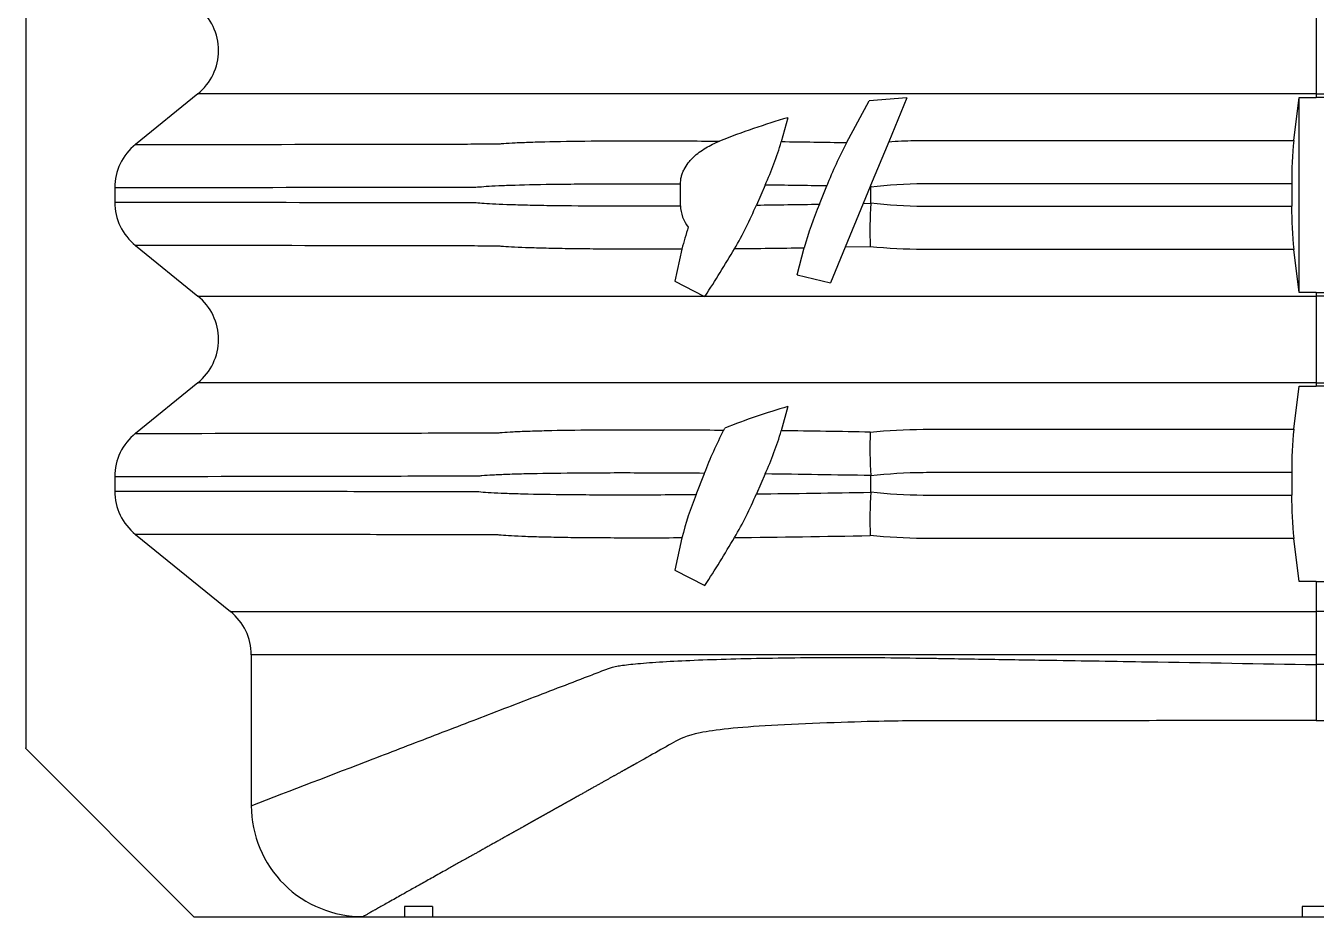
# Model space of a CAD drawing. Header units: millimetres. Extents: x -455371 to 117772, y -78417 to 116564.
# Drawn here: x -53722.3 to -53491.9, y 66689.1 to 66848.3 of the extents above; entities that cross this region are included whole.
import ezdxf

# ---------------------------------------------------------------- set-up
doc = ezdxf.new("R2010")
doc.units = ezdxf.units.MM
doc.layers.get('0').update_dxf_attribs({"color": 255})
doc.layers.add('BETON-STOP', color=141, linetype='Continuous')

# ---------------------------------------------------------------- blocks, each defined once
blk = doc.blocks.new('Bet.Stop. H 50')
at = {"layer": 'BETON-STOP'}
for p, q in [((20119.413, 9970.844), (20119.413, 9942.3)), ((20142.413, 9955.501), (20142.413, 9953.956)), ((20122.48, 9953.956), (20121.368, 9953.054)), ((20142.413, 9953.956), (20142.413, 9953.894)), ((20134.041, 9953.083), (20134.447, 9953.831)), ((20135.12, 9953.886), (20134.447, 9953.831)), ((20135.12, 9953.886), (20134.796, 9953.104)), ((20142.015, 9953.127), (20142.113, 9953.894)), ((20142.113, 9950.413), (20142.113, 9953.894)), ((20142.113, 9953.894), (20142.413, 9953.894)), ((20142.713, 9953.894), (20142.413, 9953.894)), ((20132.999, 9953.531), (20132.879, 9953.101)), ((20134.796, 9953.104), (20134.472, 9952.323)), ((20131.082, 9951.963), (20131.082, 9952.344)), ((20132.592, 9952.33), (20132.437, 9951.975)), ((20141.977, 9952.354), (20141.977, 9951.953)), ((20120.998, 9952.281), (20120.998, 9952.026)), ((20133.558, 9951.99), (20133.689, 9952.315)), ((20134.464, 9952.302), (20134.34, 9952.003)), ((20134.472, 9952.323), (20134.464, 9952.302)), ((20134.473, 9952.302), (20134.464, 9952.302)), ((20134.472, 9952.323), (20134.473, 9952.302)), ((20134.473, 9952.295), (20134.473, 9952.302)), ((20134.473, 9952.012), (20134.473, 9952.295)), ((20134.34, 9952.003), (20134.017, 9951.224)), ((20134.34, 9952.003), (20134.473, 9952.005)), ((20134.473, 9952.005), (20134.473, 9952.012)), ((20121.368, 9951.253), (20122.48, 9950.351)), ((20131.109, 9951.19), (20130.982, 9950.615)), ((20133.163, 9950.73), (20133.288, 9951.212)), ((20134.017, 9951.224), (20133.754, 9950.59)), ((20134.465, 9951.231), (20134.017, 9951.224)), ((20142.113, 9950.413), (20142.015, 9951.18)), ((20133.163, 9950.73), (20133.754, 9950.59)), ((20130.982, 9950.615), (20131.497, 9950.351)), ((20131.518, 9950.34), (20131.497, 9950.351)), ((20131.524, 9950.351), (20131.518, 9950.34)), ((20142.413, 9950.413), (20142.113, 9950.413)), ((20142.413, 9950.413), (20142.413, 9950.351)), ((20142.413, 9950.413), (20142.713, 9950.413)), ((20142.413, 9950.351), (20142.413, 9948.806)), ((20122.48, 9948.806), (20121.368, 9947.904)), ((20142.015, 9947.977), (20142.113, 9948.744)), ((20142.113, 9948.744), (20142.413, 9948.744)), ((20142.413, 9948.806), (20142.413, 9948.744)), ((20142.713, 9948.744), (20142.413, 9948.744)), ((20132.999, 9948.381), (20132.879, 9947.951)), ((20131.853, 9947.962), (20131.873, 9947.999)), ((20120.998, 9947.131), (20120.998, 9946.876)), ((20131.362, 9946.815), (20131.508, 9947.191)), ((20132.592, 9947.18), (20132.437, 9946.825)), ((20134.473, 9947.145), (20134.473, 9947.152)), ((20134.473, 9946.862), (20134.473, 9947.145)), ((20141.977, 9947.204), (20141.977, 9946.803)), ((20134.473, 9946.855), (20134.473, 9946.862)), ((20121.368, 9946.103), (20123.063, 9944.729)), ((20131.109, 9946.04), (20130.982, 9945.465)), ((20142.113, 9945.263), (20142.015, 9946.03)), ((20130.982, 9945.465), (20131.518, 9945.19)), ((20142.413, 9945.263), (20142.113, 9945.263)), ((20142.413, 9945.263), (20142.413, 9944.729)), ((20142.413, 9945.263), (20142.713, 9945.263)), ((20123.063, 9944.729), (20142.413, 9944.729)), ((20142.413, 9944.729), (20142.413, 9943.956)), ((20142.413, 9943.956), (20123.433, 9943.956)), ((20123.433, 9943.956), (20123.433, 9941.267)), ((20142.413, 9943.956), (20142.413, 9943.783)), ((20142.413, 9943.783), (20142.413, 9942.786)), ((20119.413, 9942.288), (20119.413, 9942.3)), ((20122.413, 9939.279), (20119.413, 9942.288)), ((20126.663, 9939.467), (20126.163, 9939.467)), ((20126.163, 9939.467), (20126.163, 9939.279)), ((20126.663, 9939.467), (20126.663, 9939.279)), ((20142.663, 9939.467), (20142.163, 9939.467)), ((20142.163, 9939.467), (20142.163, 9939.279)), ((20126.163, 9939.279), (20122.413, 9939.279)), ((20126.663, 9939.279), (20126.163, 9939.279)), ((20142.163, 9939.279), (20126.663, 9939.279)), ((20142.663, 9939.279), (20142.163, 9939.279))]:
    blk.add_line(p, q, dxfattribs=at)
for centre, radius, start, end in [((20121.857, 9954.729), 0.992, 308.8507, 51.1493), ((20136.577, 9941.125), 12.912, 106.0869, 111.8067), ((20121.994, 9952.28), 0.996, 128.931, 179.9066), ((20126.759, 9954.944), 6.392, 335.8601, 343.2339), ((20126.831, 9517.116), 436.026, 89.05265, 89.20533), ((20141.272, 9949.309), 8.157, 152.4371, 158.3733), ((20148.723, 9952.406), 6.746, 173.8671, 180.4429), ((20128.2, 9603.002), 349.356, 89.09979, 89.2798), ((20121.994, 9952.027), 0.995, 180.0853, 231.0771), ((20131.715, 9951.977), 0.633, 181.2639, 218.8863), ((20125.747, 9954.831), 7.274, 330.0223, 336.8784), ((20128.565, 10275.231), 323.28, 270.68628, 270.88504), ((20139.958, 9949.332), 6.93, 157.4443, 164.2569), ((20143.392, 9951.524), 8.932, 176.9126, 181.8782), ((20148.484, 9951.889), 6.508, 179.4367, 186.2533), ((20135.435, 9950.143), 4.451, 161.1754, 166.4034), ((20100.034, 9970.433), 37.349, 327.473, 328.9994), ((20129.625, 10192.302), 241.117, 270.57577, 270.87046), ((20121.857, 9949.579), 0.992, 308.8507, 51.1493), ((20136.533, 9936.11), 12.77, 106.0673, 111.4049), ((20138.442, 9944.552), 7.42, 152.6401, 159.1643), ((20148.723, 9947.256), 6.746, 173.8671, 180.4429), ((20121.994, 9947.13), 0.996, 128.931, 179.9066), ((20126.759, 9949.794), 6.392, 335.8601, 343.2339), ((20124.821, 9378.465), 569.543, 89.02971, 89.18931), ((20143.392, 9947.633), 8.932, 178.1218, 183.0874), ((20126.892, 9504.354), 442.863, 89.01905, 89.26254), ((20121.994, 9946.877), 0.995, 180.0853, 231.0771), ((20137.078, 9944.522), 6.159, 158.148, 165.7364), ((20125.747, 9949.681), 7.274, 330.0223, 336.8784), ((20127.268, 10365.552), 418.759, 270.70721, 270.98586), ((20143.392, 9946.374), 8.932, 176.9126, 181.8782), ((20148.484, 9946.739), 6.508, 179.4367, 186.2533), ((20100.213, 9965.173), 37.139, 327.4487, 329.0025), ((20128.23, 10298.689), 352.663, 270.62038, 271.0131), ((20122.438, 9943.954), 0.995, 0.0845, 51.0778), ((20125.413, 9941.271), 1.981, 180.1249, 270.3275)]:
    blk.add_arc(centre, radius, start, end, dxfattribs=at)
for points, degree, knots in [([(20142.413, 9953.956), (20141.212, 9953.956), (20140.011, 9953.956), (20138.21, 9953.956), (20137.609, 9953.956), (20136.708, 9953.956), (20136.408, 9953.956), (20135.958, 9953.956), (20135.808, 9953.956), (20135.507, 9953.956), (20135.357, 9953.956), (20134.907, 9953.956), (20134.607, 9953.956), (20134.008, 9953.956), (20133.714, 9953.957), (20133.143, 9953.956), (20132.864, 9953.956), (20132.32, 9953.956), (20132.054, 9953.956), (20131.3, 9953.956), (20130.849, 9953.956), (20130.053, 9953.956), (20129.726, 9953.957), (20129.341, 9953.956), (20129.231, 9953.956), (20129.052, 9953.956), (20128.982, 9953.956), (20128.884, 9953.956), (20128.839, 9953.956), (20128.745, 9953.956), (20128.699, 9953.956), (20128.465, 9953.956), (20128.278, 9953.956), (20127.717, 9953.956), (20127.343, 9953.956), (20125.472, 9953.956), (20123.976, 9953.956), (20122.48, 9953.956)], 3, [0, 0, 0, 0, 0.0625, 0.0625, 0.09375, 0.09375, 0.109375, 0.109375, 0.117187, 0.117187, 0.125, 0.125, 0.140625, 0.140625, 0.15625, 0.15625, 0.171875, 0.171875, 0.1875, 0.1875, 0.21875, 0.21875, 0.25, 0.25, 0.265625, 0.265625, 0.28125, 0.28125, 0.296875, 0.296875, 0.3125, 0.3125, 0.375, 0.375, 0.5, 0.5, 1, 1, 1, 1]), ([(20142.413, 9953.956), (20143.614, 9953.956), (20144.815, 9953.956), (20146.617, 9953.956), (20147.218, 9953.956), (20148.118, 9953.956), (20148.419, 9953.956), (20148.869, 9953.956), (20149.019, 9953.956), (20149.319, 9953.956), (20149.469, 9953.956), (20149.92, 9953.956), (20150.219, 9953.956), (20150.818, 9953.956), (20151.112, 9953.957), (20151.684, 9953.956), (20151.963, 9953.956), (20152.506, 9953.956), (20152.772, 9953.956), (20153.527, 9953.956), (20153.978, 9953.956), (20154.774, 9953.956), (20155.101, 9953.957), (20155.485, 9953.956), (20155.596, 9953.956), (20155.775, 9953.956), (20155.844, 9953.956), (20155.943, 9953.956), (20155.988, 9953.956), (20156.081, 9953.956), (20156.128, 9953.956), (20156.362, 9953.956), (20156.549, 9953.956), (20157.11, 9953.956), (20157.484, 9953.956), (20159.355, 9953.956), (20160.851, 9953.956), (20162.347, 9953.956)], 3, [0, 0, 0, 0, 0.0625, 0.0625, 0.09375, 0.09375, 0.109375, 0.109375, 0.117187, 0.117187, 0.125, 0.125, 0.140625, 0.140625, 0.15625, 0.15625, 0.171875, 0.171875, 0.1875, 0.1875, 0.21875, 0.21875, 0.25, 0.25, 0.265625, 0.265625, 0.28125, 0.28125, 0.296875, 0.296875, 0.3125, 0.3125, 0.375, 0.375, 0.5, 0.5, 1, 1, 1, 1]), ([(20121.368, 9953.054), (20122.629, 9953.054), (20123.893, 9953.056), (20125.789, 9953.06), (20126.421, 9953.06), (20127.211, 9953.062), (20127.368, 9953.063), (20127.605, 9953.063), (20127.684, 9953.063), (20127.783, 9953.063), (20127.802, 9953.063), (20127.843, 9953.064), (20127.866, 9953.067), (20127.944, 9953.075), (20128.007, 9953.079), (20128.155, 9953.086), (20128.24, 9953.09), (20128.434, 9953.097), (20128.543, 9953.101), (20128.901, 9953.109), (20129.178, 9953.114), (20129.649, 9953.118), (20129.816, 9953.119), (20130.169, 9953.12), (20130.355, 9953.12), (20130.932, 9953.119), (20131.343, 9953.117), (20131.78, 9953.113)], 3, [0, 0, 0, 0, 0.5, 0.5, 0.75, 0.75, 0.8125, 0.8125, 0.84375, 0.84375, 0.851563, 0.851563, 0.859375, 0.859375, 0.875, 0.875, 0.890625, 0.890625, 0.90625, 0.90625, 0.9375, 0.9375, 0.953125, 0.953125, 0.96875, 0.96875, 1, 1, 1, 1]), ([(20131.082, 9952.344), (20131.082, 9952.391), (20131.088, 9952.436), (20131.105, 9952.503), (20131.111, 9952.524), (20131.128, 9952.568), (20131.137, 9952.589), (20131.168, 9952.65), (20131.193, 9952.689), (20131.235, 9952.744), (20131.25, 9952.762), (20131.28, 9952.796), (20131.296, 9952.812), (20131.379, 9952.891), (20131.453, 9952.945), (20131.612, 9953.039), (20131.694, 9953.079), (20131.78, 9953.113)], 3, [0, 0, 0, 0, 0.125, 0.125, 0.1875, 0.1875, 0.25, 0.25, 0.375, 0.375, 0.4375, 0.4375, 0.5, 0.5, 0.75, 0.75, 1, 1, 1, 1]), ([(20134.796, 9953.104), (20134.946, 9953.114), (20135.096, 9953.121), (20135.321, 9953.126), (20135.397, 9953.127), (20135.547, 9953.127), (20135.622, 9953.127), (20135.998, 9953.127), (20136.299, 9953.127), (20137.202, 9953.127), (20137.803, 9953.127), (20139.608, 9953.127), (20140.812, 9953.127), (20142.015, 9953.127)], 3, [0, 0, 0, 0, 0.0625, 0.0625, 0.09375, 0.09375, 0.125, 0.125, 0.25, 0.25, 0.5, 0.5, 1, 1, 1, 1]), ([(20131.082, 9952.344), (20130.659, 9952.347), (20130.264, 9952.348), (20129.714, 9952.347), (20129.537, 9952.346), (20129.204, 9952.344), (20129.047, 9952.343), (20128.606, 9952.338), (20128.35, 9952.332), (20128.025, 9952.322), (20127.928, 9952.319), (20127.757, 9952.311), (20127.684, 9952.307), (20127.558, 9952.299), (20127.507, 9952.292), (20127.425, 9952.289), (20127.387, 9952.29), (20127.269, 9952.29), (20127.191, 9952.29), (20126.956, 9952.29), (20126.799, 9952.289), (20126.015, 9952.287), (20125.387, 9952.287), (20123.505, 9952.283), (20122.25, 9952.281), (20120.998, 9952.281)], 3, [0, 0, 0, 0, 0.03125, 0.03125, 0.046875, 0.046875, 0.0625, 0.0625, 0.09375, 0.09375, 0.109375, 0.109375, 0.125, 0.125, 0.140625, 0.140625, 0.15625, 0.15625, 0.1875, 0.1875, 0.25, 0.25, 0.5, 0.5, 1, 1, 1, 1]), ([(20141.977, 9952.354), (20140.726, 9952.354), (20139.476, 9952.354), (20137.6, 9952.354), (20136.974, 9952.354), (20136.193, 9952.354), (20136.036, 9952.354), (20135.802, 9952.354), (20135.724, 9952.354), (20135.567, 9952.354), (20135.489, 9952.354), (20135.098, 9952.351), (20134.786, 9952.331), (20134.473, 9952.295)], 3, [0, 0, 0, 0, 0.5, 0.5, 0.75, 0.75, 0.8125, 0.8125, 0.84375, 0.84375, 0.875, 0.875, 1, 1, 1, 1]), ([(20120.998, 9952.026), (20122.252, 9952.026), (20123.507, 9952.024), (20125.391, 9952.02), (20126.019, 9952.02), (20126.804, 9952.018), (20126.961, 9952.017), (20127.197, 9952.017), (20127.275, 9952.017), (20127.393, 9952.017), (20127.43, 9952.018), (20127.514, 9952.014), (20127.567, 9952.007), (20127.757, 9951.995), (20127.927, 9951.988), (20128.251, 9951.978), (20128.371, 9951.975), (20128.627, 9951.97), (20128.764, 9951.968), (20129.204, 9951.962), (20129.535, 9951.96), (20130.269, 9951.959), (20130.663, 9951.96), (20131.082, 9951.963)], 3, [0, 0, 0, 0, 0.5, 0.5, 0.75, 0.75, 0.8125, 0.8125, 0.84375, 0.84375, 0.859375, 0.859375, 0.875, 0.875, 0.90625, 0.90625, 0.921875, 0.921875, 0.9375, 0.9375, 0.96875, 0.96875, 1, 1, 1, 1]), ([(20134.473, 9952.012), (20134.786, 9951.976), (20135.098, 9951.956), (20135.489, 9951.953), (20135.567, 9951.953), (20135.724, 9951.953), (20135.802, 9951.953), (20136.036, 9951.953), (20136.193, 9951.953), (20136.974, 9951.953), (20137.6, 9951.953), (20139.476, 9951.953), (20140.726, 9951.953), (20141.977, 9951.953)], 3, [0, 0, 0, 0, 0.125, 0.125, 0.15625, 0.15625, 0.1875, 0.1875, 0.25, 0.25, 0.5, 0.5, 1, 1, 1, 1]), ([(20131.109, 9951.19), (20130.7, 9951.187), (20130.319, 9951.187), (20129.792, 9951.189), (20129.624, 9951.19), (20129.31, 9951.192), (20129.163, 9951.194), (20128.889, 9951.198), (20128.762, 9951.201), (20128.527, 9951.207), (20128.419, 9951.21), (20128.13, 9951.221), (20127.987, 9951.228), (20127.861, 9951.24), (20127.839, 9951.243), (20127.799, 9951.244), (20127.78, 9951.244), (20127.722, 9951.244), (20127.683, 9951.244), (20127.567, 9951.244), (20127.49, 9951.244), (20127.257, 9951.245), (20127.102, 9951.245), (20126.327, 9951.247), (20125.706, 9951.248), (20123.846, 9951.251), (20122.606, 9951.253), (20121.368, 9951.253)], 3, [0, 0, 0, 0, 0.03125, 0.03125, 0.046875, 0.046875, 0.0625, 0.0625, 0.078125, 0.078125, 0.09375, 0.09375, 0.125, 0.125, 0.132812, 0.132812, 0.140625, 0.140625, 0.15625, 0.15625, 0.1875, 0.1875, 0.25, 0.25, 0.5, 0.5, 1, 1, 1, 1]), ([(20142.015, 9951.18), (20140.757, 9951.18), (20139.498, 9951.18), (20137.611, 9951.18), (20136.982, 9951.18), (20136.195, 9951.18), (20136.038, 9951.18), (20135.802, 9951.18), (20135.723, 9951.18), (20135.566, 9951.18), (20135.487, 9951.18), (20135.094, 9951.183), (20134.779, 9951.2), (20134.465, 9951.231)], 3, [0, 0, 0, 0, 0.5, 0.5, 0.75, 0.75, 0.8125, 0.8125, 0.84375, 0.84375, 0.875, 0.875, 1, 1, 1, 1]), ([(20122.48, 9950.351), (20123.688, 9950.351), (20124.895, 9950.351), (20126.706, 9950.351), (20127.311, 9950.351), (20128.216, 9950.351), (20128.517, 9950.351), (20128.858, 9950.351), (20128.894, 9950.351), (20128.974, 9950.351), (20129.027, 9950.351), (20129.225, 9950.351), (20129.404, 9950.351), (20129.857, 9950.351), (20130.135, 9950.351), (20130.76, 9950.351), (20131.109, 9950.351), (20131.497, 9950.351)], 3, [0, 0, 0, 0, 0.5, 0.5, 0.75, 0.75, 0.875, 0.875, 0.890625, 0.890625, 0.90625, 0.90625, 0.9375, 0.9375, 0.96875, 0.96875, 1, 1, 1, 1]), ([(20131.524, 9950.351), (20131.901, 9950.351), (20132.3, 9950.351), (20132.931, 9950.351), (20133.146, 9950.351), (20133.589, 9950.351), (20133.815, 9950.351), (20134.494, 9950.351), (20134.954, 9950.351), (20135.652, 9950.351), (20135.886, 9950.351), (20136.352, 9950.351), (20136.585, 9950.351), (20138.683, 9950.351), (20140.548, 9950.351), (20142.413, 9950.351)], 3, [0, 0, 0, 0, 0.125, 0.125, 0.1875, 0.1875, 0.25, 0.25, 0.375, 0.375, 0.4375, 0.4375, 0.5, 0.5, 1, 1, 1, 1]), ([(20153.302, 9950.351), (20152.926, 9950.351), (20152.527, 9950.351), (20151.896, 9950.351), (20151.68, 9950.351), (20151.238, 9950.351), (20151.012, 9950.351), (20150.332, 9950.351), (20149.873, 9950.351), (20149.174, 9950.351), (20148.941, 9950.351), (20148.475, 9950.351), (20148.242, 9950.351), (20146.143, 9950.351), (20144.278, 9950.351), (20142.413, 9950.351)], 3, [0, 0, 0, 0, 0.125, 0.125, 0.1875, 0.1875, 0.25, 0.25, 0.375, 0.375, 0.4375, 0.4375, 0.5, 0.5, 1, 1, 1, 1]), ([(20142.413, 9948.806), (20141.212, 9948.806), (20140.011, 9948.806), (20138.21, 9948.806), (20137.609, 9948.806), (20136.708, 9948.806), (20136.408, 9948.806), (20135.958, 9948.806), (20135.808, 9948.806), (20135.507, 9948.806), (20135.357, 9948.806), (20134.907, 9948.806), (20134.607, 9948.806), (20134.008, 9948.806), (20133.714, 9948.807), (20133.143, 9948.806), (20132.864, 9948.806), (20132.32, 9948.806), (20132.054, 9948.806), (20131.3, 9948.806), (20130.849, 9948.806), (20130.053, 9948.806), (20129.726, 9948.807), (20129.341, 9948.806), (20129.231, 9948.806), (20129.052, 9948.806), (20128.982, 9948.806), (20128.884, 9948.806), (20128.839, 9948.806), (20128.745, 9948.806), (20128.699, 9948.806), (20128.465, 9948.806), (20128.278, 9948.806), (20127.717, 9948.806), (20127.343, 9948.806), (20125.472, 9948.806), (20123.976, 9948.806), (20122.48, 9948.806)], 3, [0, 0, 0, 0, 0.0625, 0.0625, 0.09375, 0.09375, 0.109375, 0.109375, 0.117188, 0.117188, 0.125, 0.125, 0.140625, 0.140625, 0.15625, 0.15625, 0.171875, 0.171875, 0.1875, 0.1875, 0.21875, 0.21875, 0.25, 0.25, 0.265625, 0.265625, 0.28125, 0.28125, 0.296875, 0.296875, 0.3125, 0.3125, 0.375, 0.375, 0.5, 0.5, 1, 1, 1, 1]), ([(20142.413, 9948.806), (20143.614, 9948.806), (20144.815, 9948.806), (20146.617, 9948.806), (20147.218, 9948.806), (20148.118, 9948.806), (20148.419, 9948.806), (20148.869, 9948.806), (20149.019, 9948.806), (20149.319, 9948.806), (20149.469, 9948.806), (20149.92, 9948.806), (20150.219, 9948.806), (20150.818, 9948.806), (20151.112, 9948.807), (20151.684, 9948.806), (20151.963, 9948.806), (20152.506, 9948.806), (20152.772, 9948.806), (20153.527, 9948.806), (20153.978, 9948.806), (20154.774, 9948.806), (20155.101, 9948.807), (20155.485, 9948.806), (20155.596, 9948.806), (20155.775, 9948.806), (20155.844, 9948.806), (20155.943, 9948.806), (20155.988, 9948.806), (20156.081, 9948.806), (20156.128, 9948.806), (20156.362, 9948.806), (20156.549, 9948.806), (20157.11, 9948.806), (20157.484, 9948.806), (20159.355, 9948.806), (20160.851, 9948.806), (20162.347, 9948.806)], 3, [0, 0, 0, 0, 0.0625, 0.0625, 0.09375, 0.09375, 0.109375, 0.109375, 0.117188, 0.117188, 0.125, 0.125, 0.140625, 0.140625, 0.15625, 0.15625, 0.171875, 0.171875, 0.1875, 0.1875, 0.21875, 0.21875, 0.25, 0.25, 0.265625, 0.265625, 0.28125, 0.28125, 0.296875, 0.296875, 0.3125, 0.3125, 0.375, 0.375, 0.5, 0.5, 1, 1, 1, 1]), ([(20121.368, 9947.904), (20122.632, 9947.904), (20123.897, 9947.906), (20125.796, 9947.91), (20126.429, 9947.91), (20127.221, 9947.912), (20127.379, 9947.913), (20127.616, 9947.913), (20127.695, 9947.913), (20127.794, 9947.913), (20127.813, 9947.912), (20127.856, 9947.915), (20127.88, 9947.919), (20127.961, 9947.926), (20128.026, 9947.93), (20128.179, 9947.938), (20128.266, 9947.941), (20128.465, 9947.948), (20128.577, 9947.951), (20128.941, 9947.96), (20129.222, 9947.964), (20129.701, 9947.968), (20129.87, 9947.969), (20130.227, 9947.97), (20130.415, 9947.97), (20130.997, 9947.969), (20131.412, 9947.966), (20131.853, 9947.962)], 3, [0, 0, 0, 0, 0.5, 0.5, 0.75, 0.75, 0.8125, 0.8125, 0.84375, 0.84375, 0.851563, 0.851563, 0.859375, 0.859375, 0.875, 0.875, 0.890625, 0.890625, 0.90625, 0.90625, 0.9375, 0.9375, 0.953125, 0.953125, 0.96875, 0.96875, 1, 1, 1, 1]), ([(20134.465, 9947.926), (20134.779, 9947.957), (20135.093, 9947.974), (20135.486, 9947.977), (20135.565, 9947.977), (20135.722, 9947.977), (20135.801, 9947.977), (20136.037, 9947.977), (20136.194, 9947.977), (20136.981, 9947.977), (20137.61, 9947.977), (20139.498, 9947.977), (20140.757, 9947.977), (20142.015, 9947.977)], 3, [0, 0, 0, 0, 0.125, 0.125, 0.15625, 0.15625, 0.1875, 0.1875, 0.25, 0.25, 0.5, 0.5, 1, 1, 1, 1]), ([(20131.508, 9947.191), (20131.062, 9947.195), (20130.645, 9947.197), (20129.867, 9947.198), (20129.504, 9947.197), (20128.862, 9947.191), (20128.58, 9947.187), (20128.216, 9947.178), (20128.104, 9947.175), (20127.904, 9947.168), (20127.816, 9947.164), (20127.664, 9947.156), (20127.599, 9947.152), (20127.518, 9947.145), (20127.494, 9947.142), (20127.452, 9947.14), (20127.433, 9947.14), (20127.334, 9947.14), (20127.255, 9947.14), (20127.017, 9947.14), (20126.858, 9947.139), (20126.066, 9947.138), (20125.432, 9947.137), (20123.53, 9947.133), (20122.263, 9947.131), (20120.998, 9947.131)], 3, [0, 0, 0, 0, 0.03125, 0.03125, 0.0625, 0.0625, 0.09375, 0.09375, 0.109375, 0.109375, 0.125, 0.125, 0.140625, 0.140625, 0.148437, 0.148437, 0.15625, 0.15625, 0.1875, 0.1875, 0.25, 0.25, 0.5, 0.5, 1, 1, 1, 1]), ([(20141.977, 9947.204), (20140.726, 9947.204), (20139.476, 9947.204), (20137.6, 9947.204), (20136.974, 9947.204), (20136.193, 9947.204), (20136.036, 9947.204), (20135.802, 9947.204), (20135.724, 9947.204), (20135.567, 9947.204), (20135.489, 9947.204), (20135.098, 9947.201), (20134.786, 9947.181), (20134.473, 9947.145)], 3, [0, 0, 0, 0, 0.5, 0.5, 0.75, 0.75, 0.8125, 0.8125, 0.84375, 0.84375, 0.875, 0.875, 1, 1, 1, 1]), ([(20120.998, 9946.876), (20122.26, 9946.876), (20123.524, 9946.874), (20125.421, 9946.87), (20126.054, 9946.87), (20126.844, 9946.868), (20127.002, 9946.867), (20127.239, 9946.867), (20127.318, 9946.867), (20127.437, 9946.867), (20127.473, 9946.867), (20127.574, 9946.857), (20127.636, 9946.852), (20127.78, 9946.845), (20127.863, 9946.841), (20128.053, 9946.834), (20128.16, 9946.831), (20128.512, 9946.821), (20128.785, 9946.817), (20129.251, 9946.812), (20129.416, 9946.811), (20129.764, 9946.81), (20129.948, 9946.81), (20130.52, 9946.81), (20130.928, 9946.811), (20131.362, 9946.815)], 3, [0, 0, 0, 0, 0.5, 0.5, 0.75, 0.75, 0.8125, 0.8125, 0.84375, 0.84375, 0.859375, 0.859375, 0.875, 0.875, 0.890625, 0.890625, 0.90625, 0.90625, 0.9375, 0.9375, 0.953125, 0.953125, 0.96875, 0.96875, 1, 1, 1, 1]), ([(20134.473, 9946.862), (20134.786, 9946.826), (20135.098, 9946.806), (20135.489, 9946.803), (20135.567, 9946.803), (20135.724, 9946.803), (20135.802, 9946.803), (20136.036, 9946.803), (20136.193, 9946.803), (20136.974, 9946.803), (20137.6, 9946.803), (20139.476, 9946.803), (20140.726, 9946.803), (20141.977, 9946.803)], 3, [0, 0, 0, 0, 0.125, 0.125, 0.15625, 0.15625, 0.1875, 0.1875, 0.25, 0.25, 0.5, 0.5, 1, 1, 1, 1]), ([(20131.109, 9946.04), (20130.7, 9946.037), (20130.319, 9946.037), (20129.792, 9946.039), (20129.624, 9946.04), (20129.31, 9946.042), (20129.163, 9946.044), (20128.889, 9946.048), (20128.762, 9946.051), (20128.527, 9946.057), (20128.419, 9946.06), (20128.13, 9946.071), (20127.987, 9946.078), (20127.861, 9946.09), (20127.839, 9946.093), (20127.799, 9946.094), (20127.78, 9946.094), (20127.722, 9946.094), (20127.683, 9946.094), (20127.567, 9946.094), (20127.49, 9946.094), (20127.257, 9946.095), (20127.102, 9946.095), (20126.327, 9946.097), (20125.706, 9946.098), (20123.846, 9946.101), (20122.606, 9946.103), (20121.368, 9946.103)], 3, [0, 0, 0, 0, 0.03125, 0.03125, 0.046875, 0.046875, 0.0625, 0.0625, 0.078125, 0.078125, 0.09375, 0.09375, 0.125, 0.125, 0.132813, 0.132813, 0.140625, 0.140625, 0.15625, 0.15625, 0.1875, 0.1875, 0.25, 0.25, 0.5, 0.5, 1, 1, 1, 1]), ([(20142.015, 9946.03), (20140.757, 9946.03), (20139.498, 9946.03), (20137.611, 9946.03), (20136.982, 9946.03), (20136.195, 9946.03), (20136.038, 9946.03), (20135.802, 9946.03), (20135.723, 9946.03), (20135.566, 9946.03), (20135.487, 9946.03), (20135.094, 9946.033), (20134.779, 9946.05), (20134.465, 9946.081)], 3, [0, 0, 0, 0, 0.5, 0.5, 0.75, 0.75, 0.8125, 0.8125, 0.84375, 0.84375, 0.875, 0.875, 1, 1, 1, 1]), ([(20161.764, 9944.729), (20161.715, 9944.729), (20161.667, 9944.729), (20161.41, 9944.729), (20161.202, 9944.729), (20160.573, 9944.729), (20160.151, 9944.729), (20158.875, 9944.729), (20158.014, 9944.729), (20156.938, 9944.729), (20156.723, 9944.729), (20156.293, 9944.729), (20156.078, 9944.729), (20155.755, 9944.729), (20155.648, 9944.729), (20155.513, 9944.729), (20155.486, 9944.729), (20155.446, 9944.729), (20155.432, 9944.729), (20155.412, 9944.729), (20155.405, 9944.729), (20155.392, 9944.729), (20155.385, 9944.729), (20155.372, 9944.729), (20155.365, 9944.729), (20155.356, 9944.729), (20155.353, 9944.729), (20155.347, 9944.729), (20155.344, 9944.729), (20155.335, 9944.729), (20155.329, 9944.729), (20155.317, 9944.729), (20155.311, 9944.729), (20155.292, 9944.729), (20155.278, 9944.729), (20155.257, 9944.729), (20155.25, 9944.729), (20155.234, 9944.729), (20155.227, 9944.729), (20155.186, 9944.729), (20155.15, 9944.729), (20155.07, 9944.729), (20155.026, 9944.729), (20154.884, 9944.729), (20154.775, 9944.729), (20154.528, 9944.729), (20154.39, 9944.729), (20154.087, 9944.729), (20153.922, 9944.729), (20153.568, 9944.729), (20153.378, 9944.729), (20152.979, 9944.729), (20152.769, 9944.729), (20152.441, 9944.729), (20152.329, 9944.729), (20152.103, 9944.729), (20151.987, 9944.729), (20151.638, 9944.729), (20151.399, 9944.729), (20150.915, 9944.729), (20150.67, 9944.729), (20150.293, 9944.729), (20150.165, 9944.729), (20149.972, 9944.729), (20149.907, 9944.729), (20149.776, 9944.729), (20149.71, 9944.729), (20149.575, 9944.729), (20149.505, 9944.729), (20149.415, 9944.729), (20149.396, 9944.729), (20149.36, 9944.729), (20149.341, 9944.729), (20149.285, 9944.729), (20149.247, 9944.729), (20149.168, 9944.729), (20149.127, 9944.729), (20149.042, 9944.729), (20148.999, 9944.729), (20148.869, 9944.729), (20148.783, 9944.729), (20148.351, 9944.729), (20148.008, 9944.729), (20146.977, 9944.729), (20146.289, 9944.729), (20144.914, 9944.729), (20144.226, 9944.729), (20143.164, 9944.729), (20142.788, 9944.729), (20142.413, 9944.729)], 3, [0, 0, 0, 0, 0.016163, 0.016163, 0.085094, 0.085094, 0.222956, 0.222956, 0.498682, 0.498682, 0.567613, 0.567613, 0.636544, 0.636544, 0.67101, 0.67101, 0.679626, 0.679626, 0.683934, 0.683934, 0.686089, 0.686089, 0.688243, 0.688243, 0.690397, 0.690397, 0.691474, 0.691474, 0.692551, 0.692551, 0.694705, 0.694705, 0.696859, 0.696859, 0.701167, 0.701167, 0.703321, 0.703321, 0.705475, 0.705475, 0.714092, 0.714092, 0.722708, 0.722708, 0.739941, 0.739941, 0.757174, 0.757174, 0.774407, 0.774407, 0.79164, 0.79164, 0.808872, 0.808872, 0.817489, 0.817489, 0.826105, 0.826105, 0.843338, 0.843338, 0.860571, 0.860571, 0.869187, 0.869187, 0.873495, 0.873495, 0.877804, 0.877804, 0.882112, 0.882112, 0.883189, 0.883189, 0.884266, 0.884266, 0.88642, 0.88642, 0.888574, 0.888574, 0.890728, 0.890728, 0.895036, 0.895036, 0.912269, 0.912269, 0.946735, 0.946735, 0.981201, 0.981201, 1, 1, 1, 1]), ([(20123.433, 9941.267), (20124.156, 9941.545), (20125.245, 9941.963), (20126.7, 9942.522), (20127.797, 9942.944), (20128.711, 9943.295), (20129.35, 9943.541), (20129.648, 9943.655), (20129.773, 9943.703), (20129.819, 9943.72), (20129.852, 9943.734), (20129.892, 9943.743), (20129.941, 9943.753), (20129.995, 9943.762), (20130.113, 9943.779), (20130.355, 9943.805), (20130.812, 9943.837), (20131.387, 9943.865), (20132.279, 9943.894), (20133.346, 9943.91), (20134.499, 9943.909), (20135.19, 9943.901), (20135.68, 9943.893), (20136.062, 9943.887), (20136.731, 9943.876), (20137.877, 9943.857), (20139.835, 9943.825), (20141.411, 9943.799), (20142.413, 9943.783)], 3, [0, 0, 0, 0, 0.247753, 0.372985, 0.498218, 0.623451, 0.686067, 0.717375, 0.725202, 0.729131, 0.732712, 0.736995, 0.741519, 0.744877, 0.748234, 0.763673, 0.77975, 0.795578, 0.811398, 0.843021, 0.858859, 0.874812, 0.879946, 0.885054, 0.895272, 0.915707, 0.946359, 1, 1, 1, 1]), ([(20161.394, 9941.267), (20159.943, 9941.824), (20158.493, 9942.382), (20156.675, 9943.08), (20156.308, 9943.221), (20155.759, 9943.432), (20155.575, 9943.503), (20155.301, 9943.608), (20155.209, 9943.643), (20155.094, 9943.687), (20155.071, 9943.696), (20155.037, 9943.709), (20155.025, 9943.714), (20155.011, 9943.719), (20155.008, 9943.721), (20155.002, 9943.723), (20155, 9943.724), (20154.994, 9943.726), (20154.992, 9943.727), (20154.987, 9943.729), (20154.984, 9943.73), (20154.979, 9943.731), (20154.977, 9943.732), (20154.971, 9943.734), (20154.969, 9943.735), (20154.963, 9943.736), (20154.96, 9943.737), (20154.954, 9943.738), (20154.951, 9943.739), (20154.941, 9943.742), (20154.934, 9943.743), (20154.919, 9943.746), (20154.911, 9943.748), (20154.894, 9943.751), (20154.886, 9943.752), (20154.868, 9943.756), (20154.859, 9943.757), (20154.831, 9943.762), (20154.81, 9943.765), (20154.746, 9943.774), (20154.697, 9943.78), (20154.589, 9943.792), (20154.529, 9943.798), (20154.399, 9943.809), (20154.328, 9943.815), (20154.178, 9943.825), (20154.098, 9943.83), (20153.928, 9943.84), (20153.838, 9943.845), (20153.696, 9943.852), (20153.648, 9943.854), (20153.549, 9943.859), (20153.498, 9943.861), (20153.342, 9943.867), (20153.234, 9943.871), (20153.012, 9943.878), (20152.897, 9943.882), (20152.661, 9943.888), (20152.539, 9943.891), (20152.289, 9943.896), (20152.16, 9943.898), (20151.962, 9943.901), (20151.895, 9943.902), (20151.76, 9943.904), (20151.692, 9943.904), (20151.488, 9943.906), (20151.35, 9943.907), (20151.07, 9943.909), (20150.928, 9943.909), (20150.641, 9943.909), (20150.495, 9943.908), (20150.2, 9943.906), (20150.05, 9943.905), (20149.827, 9943.903), (20149.752, 9943.902), (20149.603, 9943.9), (20149.528, 9943.899), (20149.435, 9943.898), (20149.417, 9943.898), (20149.38, 9943.897), (20149.361, 9943.897), (20149.306, 9943.896), (20149.269, 9943.895), (20149.214, 9943.894), (20149.196, 9943.894), (20149.159, 9943.893), (20149.141, 9943.893), (20149.086, 9943.892), (20149.049, 9943.892), (20148.939, 9943.89), (20148.866, 9943.889), (20148.719, 9943.886), (20148.646, 9943.885), (20148.279, 9943.879), (20147.986, 9943.874), (20147.106, 9943.86), (20146.519, 9943.85), (20144.76, 9943.821), (20143.587, 9943.802), (20142.413, 9943.783)], 3, [0, 0, 0, 0, 0.497274, 0.497274, 0.622956, 0.622956, 0.685796, 0.685796, 0.717217, 0.717217, 0.725072, 0.725072, 0.728999, 0.728999, 0.729981, 0.729981, 0.730963, 0.730963, 0.731945, 0.731945, 0.732927, 0.732927, 0.733909, 0.733909, 0.734891, 0.734891, 0.735873, 0.735873, 0.736854, 0.736854, 0.738818, 0.738818, 0.740782, 0.740782, 0.742746, 0.742746, 0.74471, 0.74471, 0.748637, 0.748637, 0.756492, 0.756492, 0.764347, 0.764347, 0.772202, 0.772202, 0.780057, 0.780057, 0.787913, 0.787913, 0.79184, 0.79184, 0.795768, 0.795768, 0.803623, 0.803623, 0.811478, 0.811478, 0.819333, 0.819333, 0.827188, 0.827188, 0.831116, 0.831116, 0.835043, 0.835043, 0.842898, 0.842898, 0.850753, 0.850753, 0.858608, 0.858608, 0.866463, 0.866463, 0.870391, 0.870391, 0.874319, 0.874319, 0.8753, 0.8753, 0.876282, 0.876282, 0.878246, 0.878246, 0.879228, 0.879228, 0.88021, 0.88021, 0.882174, 0.882174, 0.886101, 0.886101, 0.890029, 0.890029, 0.905739, 0.905739, 0.937159, 0.937159, 1, 1, 1, 1]), ([(20142.413, 9942.786), (20135.468, 9942.777), (20135.425, 9942.777), (20135.054, 9942.776), (20134.708, 9942.771), (20134.366, 9942.766), (20134.033, 9942.756), (20133.7, 9942.747), (20133.388, 9942.733), (20133.078, 9942.72), (20132.799, 9942.703), (20132.521, 9942.686), (20132.28, 9942.666), (20132.039, 9942.646), (20131.841, 9942.624), (20131.644, 9942.601), (20131.496, 9942.577), (20131.349, 9942.553), (20131.25, 9942.526), (20131.2, 9942.513), (20131.164, 9942.5), (20131.145, 9942.494), (20131.13, 9942.487), (20131.117, 9942.481), (20131.104, 9942.474), (20131.101, 9942.472), (20131.092, 9942.467), (20131.085, 9942.463), (20131.078, 9942.459), (20131.075, 9942.457), (20131.048, 9942.442), (20131.025, 9942.429), (20130.987, 9942.408), (20130.885, 9942.351), (20130.744, 9942.272), (20130.502, 9942.136), (20130.259, 9942), (20130.186, 9941.959), (20129.288, 9941.456), (20128.529, 9941.03), (20127.346, 9940.367), (20125.608, 9939.393), (20125.425, 9939.29)], 2, [0, 0, 0, 0.127885, 0.127885, 0.143871, 0.143871, 0.159857, 0.159857, 0.175842, 0.175842, 0.191828, 0.191828, 0.207814, 0.207814, 0.223799, 0.223799, 0.239785, 0.239785, 0.255771, 0.255771, 0.263764, 0.263764, 0.26776, 0.26776, 0.271757, 0.271757, 0.273755, 0.273755, 0.275753, 0.275753, 0.279749, 0.279749, 0.287742, 0.287742, 0.319714, 0.319714, 0.383656, 0.383656, 0.511542, 0.511542, 0.767313, 0.767313, 1, 1, 1]), ([(20142.413, 9942.786), (20143.587, 9942.784), (20144.76, 9942.783), (20146.519, 9942.78), (20147.106, 9942.78), (20147.986, 9942.779), (20148.279, 9942.778), (20148.646, 9942.778), (20148.719, 9942.778), (20148.865, 9942.777), (20148.938, 9942.777), (20149.048, 9942.777), (20149.085, 9942.777), (20149.141, 9942.777), (20149.159, 9942.777), (20149.197, 9942.777), (20149.215, 9942.777), (20149.27, 9942.777), (20149.306, 9942.777), (20149.356, 9942.777), (20149.372, 9942.777), (20149.403, 9942.777), (20149.419, 9942.777), (20149.496, 9942.776), (20149.556, 9942.776), (20149.677, 9942.775), (20149.737, 9942.775), (20149.918, 9942.773), (20150.037, 9942.772), (20150.269, 9942.768), (20150.383, 9942.766), (20150.609, 9942.761), (20150.72, 9942.758), (20150.941, 9942.752), (20151.05, 9942.748), (20151.212, 9942.743), (20151.266, 9942.741), (20151.372, 9942.736), (20151.425, 9942.734), (20151.581, 9942.727), (20151.682, 9942.722), (20151.877, 9942.712), (20151.972, 9942.707), (20152.156, 9942.695), (20152.245, 9942.689), (20152.418, 9942.677), (20152.501, 9942.67), (20152.621, 9942.66), (20152.66, 9942.657), (20152.737, 9942.65), (20152.774, 9942.646), (20152.883, 9942.635), (20152.952, 9942.628), (20153.081, 9942.613), (20153.142, 9942.605), (20153.254, 9942.589), (20153.307, 9942.581), (20153.403, 9942.565), (20153.447, 9942.556), (20153.527, 9942.539), (20153.563, 9942.531), (20153.61, 9942.517), (20153.625, 9942.513), (20153.645, 9942.506), (20153.652, 9942.504), (20153.664, 9942.5), (20153.67, 9942.498), (20153.682, 9942.493), (20153.687, 9942.491), (20153.698, 9942.487), (20153.702, 9942.484), (20153.709, 9942.481), (20153.711, 9942.48), (20153.715, 9942.478), (20153.717, 9942.477), (20153.722, 9942.474), (20153.724, 9942.473), (20153.728, 9942.471), (20153.73, 9942.47), (20153.734, 9942.468), (20153.736, 9942.466), (20153.74, 9942.464), (20153.742, 9942.463), (20153.747, 9942.46), (20153.75, 9942.458), (20153.755, 9942.456), (20153.757, 9942.454), (20153.77, 9942.447), (20153.781, 9942.441), (20153.811, 9942.424), (20153.831, 9942.413), (20153.933, 9942.356), (20154.015, 9942.31), (20154.258, 9942.173), (20154.421, 9942.082), (20154.909, 9941.808), (20155.235, 9941.626), (20156.841, 9940.726), (20158.121, 9940.008), (20159.402, 9939.29)], 3, [0, 0, 0, 0, 0.063018, 0.063018, 0.094527, 0.094527, 0.110281, 0.110281, 0.11422, 0.11422, 0.118158, 0.118158, 0.120128, 0.120128, 0.121112, 0.121112, 0.122097, 0.122097, 0.124066, 0.124066, 0.125051, 0.125051, 0.126036, 0.126036, 0.129974, 0.129974, 0.133913, 0.133913, 0.14179, 0.14179, 0.149667, 0.149667, 0.157545, 0.157545, 0.165422, 0.165422, 0.16936, 0.16936, 0.173299, 0.173299, 0.181176, 0.181176, 0.189054, 0.189054, 0.196931, 0.196931, 0.204808, 0.204808, 0.208747, 0.208747, 0.212685, 0.212685, 0.220562, 0.220562, 0.22844, 0.22844, 0.236317, 0.236317, 0.244194, 0.244194, 0.252071, 0.252071, 0.25601, 0.25601, 0.257979, 0.257979, 0.259949, 0.259949, 0.261918, 0.261918, 0.263887, 0.263887, 0.264872, 0.264872, 0.265857, 0.265857, 0.266841, 0.266841, 0.267826, 0.267826, 0.268811, 0.268811, 0.269795, 0.269795, 0.27078, 0.27078, 0.271764, 0.271764, 0.275703, 0.275703, 0.28358, 0.28358, 0.315089, 0.315089, 0.378107, 0.378107, 0.504143, 0.504143, 1, 1, 1, 1])]:
    blk.add_open_spline(points, degree=degree, knots=knots, dxfattribs=at)

msp = doc.modelspace()

# ---------------------------------------------------------------- block references
at = {"xscale": 10.01836209701863, "yscale": 10.01836209701863, "zscale": 10.01836209701863}
msp.add_blockref('Bet.Stop. H 50', (-255285.89, -32886.23), dxfattribs=at)

doc.saveas('drawing.dxf')
